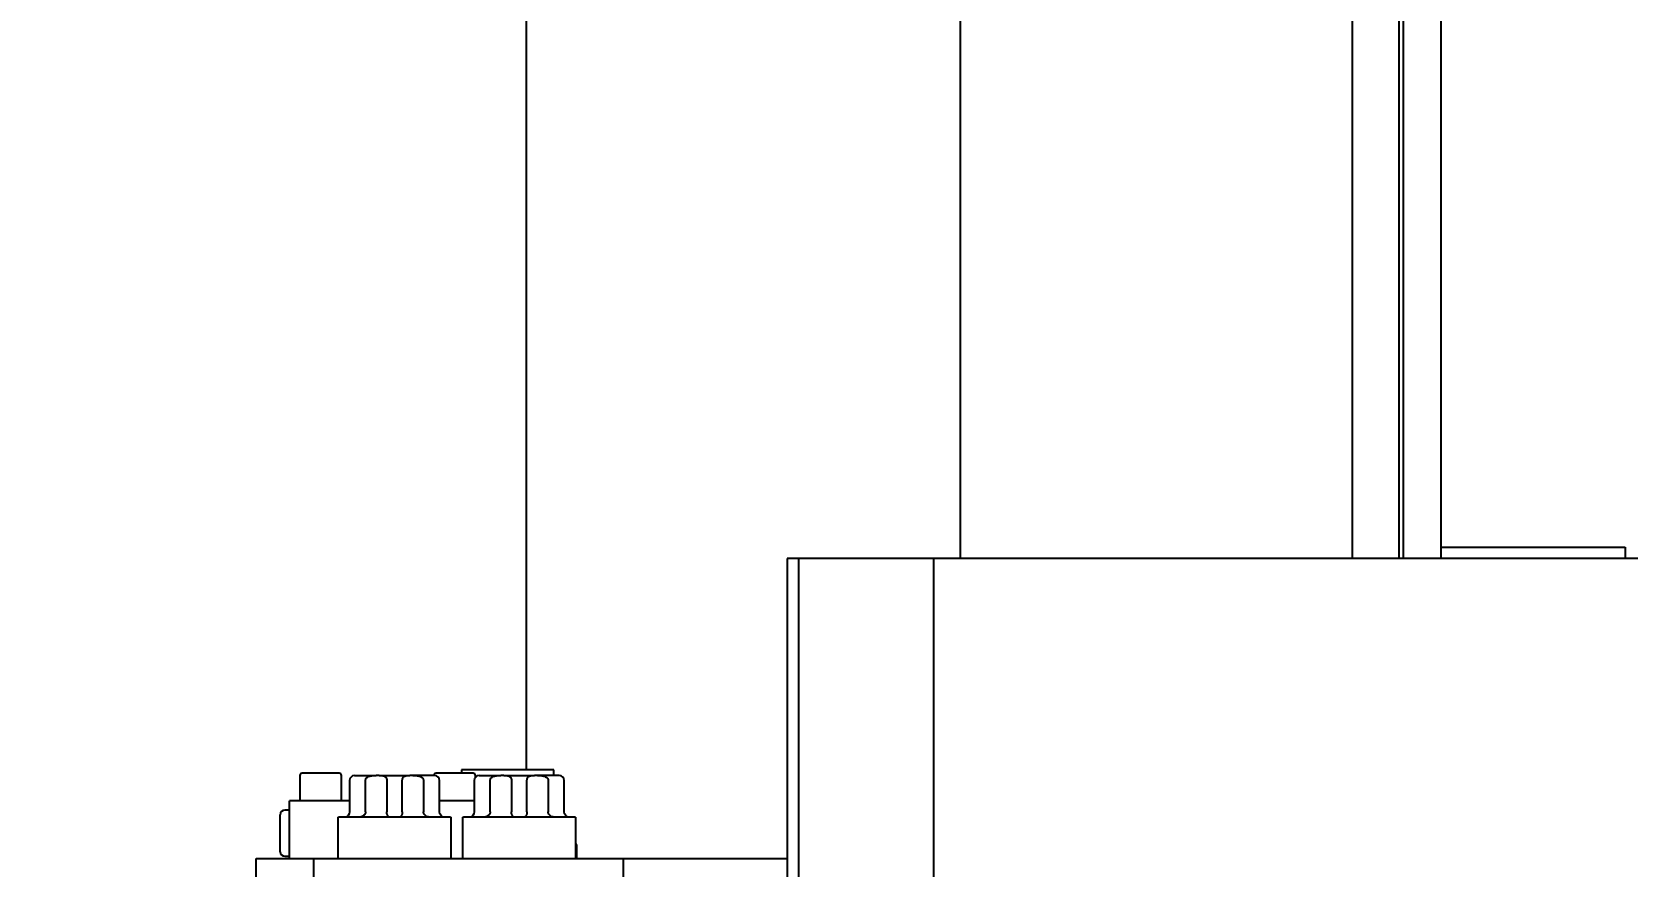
# Model space of a CAD drawing. Header units: millimetres. Extents: x 10462777 to 22643323, y 453826 to 1389191.
# Drawn here: x 11299086 to 11299777, y 582901 to 583263 of the extents above; entities that cross this region are included whole.
import ezdxf

# ---------------------------------------------------------------- set-up
doc = ezdxf.new("R2010")
doc.units = ezdxf.units.MM
doc.header["$LTSCALE"] = 200
doc.header["$MEASUREMENT"] = 0
doc.header["$PDMODE"] = 35
doc.header["$PDSIZE"] = -5
doc.linetypes.add('PHANTOM', pattern=[2.5, 1.25, -0.25, 0.25, -0.25, 0.25, -0.25])
doc.layers.get('0').update_dxf_attribs({"linetype": 'CONTINUOUS'})
doc.layers.get('DEFPOINTS').update_dxf_attribs({"linetype": 'CONTINUOUS'})
doc.layers.add('2', color=2, linetype='CONTINUOUS')
doc.layers.add('LAYOUT', color=8, linetype='CONTINUOUS', lineweight=25)
doc.styles.get("Standard").update_dxf_attribs({"font": 'SYMBOL'})
doc.dimstyles.new('DS ROBOTEC', dxfattribs={"dimscale": 0, "dimtxt": 2.5, "dimasz": 2.5, "dimexe": 0.3, "dimexo": 0.3, "dimgap": 0.5, "dimtad": 1, "dimzin": 9, "dimdsep": 46, "dimtxsty": 'Standard', "dimblk": 'OPEN', "dimcen": 0, "dimclrd": 4, "dimclre": 4, "dimclrt": 110, "dimazin": 2, "dimtm": 1.5, "dimtfac": 1, "dimtmove": 0, "dimatfit": 3, "dimldrblk": 'OPEN', "dimfxl": 1, "dimtfill": 1, "dimtolj": 1, "dimlwd": -1, "dimlwe": -1, "dimarcsym": 0})

# ---------------------------------------------------------------- blocks, each defined once
blk = doc.blocks.new('r710ic')
at = {"layer": 'LAYOUT', "color": 3}
blk.add_circle((272041.37, 104232.63), 2050.12, dxfattribs=at)
blk = doc.blocks.new('A$C7DA30AB0')
at = {"layer": 'LAYOUT', "color": 6, "linetype": 'PHANTOM'}
blk.add_circle((3030.45, 3025.99, 0), 2693.02, dxfattribs=at)
blk = doc.blocks.new('_OPEN')
at = {"color": 0, "linetype": 'ByBlock'}
for p, q in [((-1, 0.1667), (0, 0)), ((0, 0), (-1, -0.1667)), ((0, 0), (-1, 0))]:
    blk.add_line(p, q, dxfattribs=at)
blk = doc.blocks.new('*D268')
at = {"color": 4, "linetype": 'ByBlock', "ltscale": 10, "transparency": 16777216}
for p, q in [((11298559.25, 584536.53), (11298559.25, 584230.76)), ((11298807.86, 582789.32), (11298807.86, 584272.76)), ((11298384.25, 584251.76), (11298209.25, 584251.76)), ((11298807.86, 584251.76), (11298559.25, 584251.76)), ((11298982.86, 584251.76), (11299157.86, 584251.76))]:
    blk.add_line(p, q, dxfattribs=at)
at = {"layer": 'DEFPOINTS', "color": 0, "ltscale": 10, "transparency": 16777216}
for p in [(11298559.25, 584557.53, 0), (11298559.25, 584251.76), (11298807.86, 582768.32, 0)]:
    blk.add_point(p, dxfattribs=at)
at = {"color": 4, "ltscale": 10, "transparency": 16777216, "xscale": 175, "yscale": 175, "zscale": 175}
blk.add_blockref('_OPEN', (11298559.25, 584251.76), dxfattribs=at)
at = {"color": 4, "ltscale": 10, "transparency": 16777216, "xscale": 175, "yscale": 175, "zscale": 175, "rotation": 180}
blk.add_blockref('_OPEN', (11298807.86, 584251.76), dxfattribs=at)
at = {"color": 110, "ltscale": 10, "transparency": 16777216, "insert": (11298683.55, 584411.03), "char_height": 175, "attachment_point": 5, "bg_fill": 3, "box_fill_scale": 1.25, "bg_fill_color": 256, "bg_fill_true_color": 13158600, "bg_fill_transparency": 0}
blk.add_mtext('\\A1;249', dxfattribs=at)

msp = doc.modelspace()

# ---------------------------------------------------------------- linework, layer by layer
at = {"layer": '2', "color": 252, "linetype": 'Continuous'}
for p, q in [((11299487.91598, 584034.42828, 0), (11299487.91598, 583034.4125, 0)), ((11299657.81339, 583034.4125, 0), (11299657.81339, 584034.42828, 0)), ((11299299.86081, 583780.2964, 0), (11299299.86081, 582942.82232, 0)), ((11299677.86618, 583780.27655, 0), (11299677.86618, 583034.39096, 0)), ((11299679.8662, 583034.40799, 0), (11299679.8662, 583780.30062, 0)), ((11299696.11644, 583780.31268, 0), (11299696.11644, 583034.43591, 0)), ((11299696.11519, 583039.41837, 0), (11299775.86757, 583039.41837, 0)), ((11299775.86757, 583039.41837, 0), (11299775.86757, 583034.41705, 0)), ((11299271.86041, 582942.817, 0), (11299271.86041, 582941.41698, 0)), ((11299311.86098, 582942.817, 0), (11299271.86041, 582942.817, 0)), ((11299311.86098, 582940.41667, 0), (11299311.86098, 582942.817, 0)), ((11299201.85941, 582940.41697, 0), (11299201.85941, 582929.41681, 0)), ((11299210.85954, 582941.41698, 0), (11299202.85943, 582941.41698, 0)), ((11299218.85966, 582941.41698, 0), (11299210.85954, 582941.41698, 0)), ((11299219.85967, 582929.41681, 0), (11299219.85967, 582940.41697, 0)), ((11299268.86037, 582941.41698, 0), (11299260.86025, 582941.41698, 0)), ((11299276.86048, 582941.41698, 0), (11299268.86037, 582941.41698, 0)), ((11299277.86049, 582939.61327, 0), (11299277.86049, 582940.41697, 0)), ((11299197.35935, 582904.41661, 0), (11299197.35935, 582929.41681, 0)), ((11299223.36042, 582929.41681, 0), (11299197.35935, 582929.41681, 0)), ((11299277.3601, 582929.41681, 0), (11299262.36004, 582929.41681, 0)), ((11299193.35929, 582907.4165, 0), (11299193.35929, 582923.41673, 0)), ((11299197.35935, 582925.41676, 0), (11299195.35932, 582925.41676, 0)), ((11299321.86112, 582910.51654, 0), (11299321.36073, 582910.51654, 0)), ((11299321.86112, 582904.41568, 0), (11299321.86112, 582910.51654, 0)), ((11299182.85914, 582732.91457, 0), (11299182.85914, 582904.41646, 0)), ((11299182.85914, 582904.41646, 0), (11299207.8613, 582904.41646, 0)), ((11299195.35932, 582905.41647, 0), (11299197.35935, 582905.41647, 0)), ((11299207.8595, 582904.41646, 0), (11299341.8614, 582904.41646, 0)), ((11299207.8595, 582824.41532, 0), (11299207.8595, 582904.41646, 0)), ((11299210.76646, 582904.54146, 0), (11299210.76646, 582904.41646, 0)), ((11299211.3512, 582904.54146, 0), (11299211.3512, 582904.41646, 0)), ((11299213.25812, 582904.54146, 0), (11299213.25812, 582904.41646, 0)), ((11299341.86093, 582904.41646, 0), (11299412.86132, 582904.41646, 0)), ((11299341.8614, 582904.41646, 0), (11299341.8614, 582824.41532, 0))]:
    msp.add_line(p, q, dxfattribs=at)
at = {"layer": '2', "color": 124, "linetype": 'Continuous'}
for p, q in [((11299412.86241, 583034.4183, 0), (11299412.86241, 582709.41369, 0)), ((11299417.86248, 583034.4183, 0), (11299412.86241, 583034.4183, 0)), ((11299476.37184, 583034.4183, 0), (11299417.86248, 583034.4183, 0)), ((11299417.86248, 583034.4183, 0), (11299417.86248, 582692.83033, 0)), ((11299884.86912, 583034.4183, 0), (11299476.37184, 583034.4183, 0)), ((11299476.37184, 583034.4183, 0), (11299476.37184, 582685.41335, 0))]:
    msp.add_line(p, q, dxfattribs=at)
at = {"layer": '2', "color": 60, "linetype": 'Continuous'}
for p, q in [((11299223.35972, 582938.21694, 0), (11299223.35972, 582924.61674, 0)), ((11299225.55975, 582940.41697, 0), (11299234.93914, 582940.41697, 0)), ((11299230.3027, 582924.61674, 0), (11299230.3027, 582938.21694, 0)), ((11299236.16724, 582940.41697, 0), (11299234.93914, 582940.41697, 0)), ((11299236.16724, 582940.41697, 0), (11299249.55276, 582940.41697, 0)), ((11299239.5006, 582938.21694, 0), (11299239.5006, 582924.61674, 0)), ((11299246.21939, 582924.61674, 0), (11299246.21939, 582938.21694, 0)), ((11299250.78085, 582940.41697, 0), (11299249.55276, 582940.41697, 0)), ((11299260.16024, 582940.41697, 0), (11299250.78085, 582940.41697, 0)), ((11299255.41729, 582938.21694, 0), (11299255.41729, 582924.61674, 0)), ((11299262.36027, 582924.61674, 0), (11299262.36027, 582938.21694, 0)), ((11299277.36049, 582938.21694, 0), (11299277.36049, 582924.61674, 0)), ((11299279.56052, 582940.41697, 0), (11299288.93991, 582940.41697, 0)), ((11299284.30347, 582924.61674, 0), (11299284.30347, 582938.21694, 0)), ((11299290.16801, 582940.41697, 0), (11299288.93991, 582940.41697, 0)), ((11299290.16801, 582940.41697, 0), (11299303.55352, 582940.41697, 0)), ((11299293.50137, 582938.21694, 0), (11299293.50137, 582924.61674, 0)), ((11299300.22016, 582924.61674, 0), (11299300.22016, 582938.21694, 0)), ((11299304.78162, 582940.41697, 0), (11299303.55352, 582940.41697, 0)), ((11299314.16101, 582940.41697, 0), (11299304.78162, 582940.41697, 0)), ((11299309.41806, 582938.21694, 0), (11299309.41806, 582924.61674, 0)), ((11299316.36104, 582924.61674, 0), (11299316.36104, 582938.21694, 0)), ((11299218.35965, 582922.41671, 0), (11299218.35965, 582904.41646, 0)), ((11299218.35965, 582922.41671, 0), (11299218.73186, 582922.41671, 0)), ((11299222.99916, 582922.41671, 0), (11299218.73186, 582922.41671, 0)), ((11299228.41568, 582922.41671, 0), (11299222.99916, 582922.41671, 0)), ((11299257.30432, 582922.41671, 0), (11299228.41568, 582922.41671, 0)), ((11299262.72084, 582922.41671, 0), (11299257.30432, 582922.41671, 0)), ((11299266.98813, 582922.41671, 0), (11299262.72084, 582922.41671, 0)), ((11299266.98813, 582922.41671, 0), (11299267.36035, 582922.41671, 0)), ((11299267.36035, 582904.41646, 0), (11299267.36035, 582922.41671, 0)), ((11299272.36042, 582922.41671, 0), (11299272.36042, 582904.41646, 0)), ((11299272.36042, 582922.41671, 0), (11299272.73263, 582922.41671, 0)), ((11299276.99993, 582922.41671, 0), (11299272.73263, 582922.41671, 0)), ((11299282.41645, 582922.41671, 0), (11299276.99993, 582922.41671, 0)), ((11299311.30508, 582922.41671, 0), (11299282.41645, 582922.41671, 0)), ((11299316.7216, 582922.41671, 0), (11299311.30508, 582922.41671, 0)), ((11299320.9889, 582922.41671, 0), (11299316.7216, 582922.41671, 0)), ((11299320.9889, 582922.41671, 0), (11299321.36111, 582922.41671, 0)), ((11299321.36111, 582904.41646, 0), (11299321.36111, 582922.41671, 0))]:
    msp.add_line(p, q, dxfattribs=at)
at = {"layer": '2', "color": 252, "linetype": 'Continuous'}
for centre, radius, start, end in [((11299202.85943, 582940.41697, 0), 1.00001, 90, 180), ((11299218.85966, 582940.41697, 0), 1.00001, 0, 90), ((11299260.86025, 582940.41697, 0), 1.00001, 90, 180), ((11299276.86048, 582940.41697, 0), 1.00001, 0, 90), ((11299195.35932, 582923.41673, 0), 2.00003, 90, 180), ((11299195.35932, 582907.4165, 0), 2.00003, 180, 270)]:
    msp.add_arc(centre, radius, start, end, dxfattribs=at)
at = {"layer": '2', "color": 60, "linetype": 'Continuous'}
for centre, start, end in [((11299225.55975, 582938.21694, 0), 90, 180), ((11299260.16024, 582938.21694, 0), 0, 90), ((11299279.56052, 582938.21694, 0), 90, 180), ((11299314.16101, 582938.21694, 0), 0, 90)]:
    msp.add_arc(centre, 2.20003, start, end, dxfattribs=at)
at = {"layer": '2', "color": 60, "linetype": 'Continuous', "extrusion": (0, 0, -1)}
for centre, start, end in [((-11299221.15969, 582924.61674, 0), 180, 270), ((-11299264.56031, 582924.61674, 0), 270, 0), ((-11299275.16046, 582924.61674, 0), 180, 270), ((-11299318.56107, 582924.61674, 0), 270, 0)]:
    msp.add_arc(centre, 2.20003, start, end, dxfattribs=at)
at = {"layer": '2', "color": 60, "linetype": 'Continuous'}
for points, knots in [([(11299230.3027, 582938.21694, 0), (11299230.3027, 582938.33951, 0), (11299230.31588, 582938.45971, 0), (11299230.36712, 582938.6956, 0), (11299230.4059, 582938.81258, 0), (11299230.55511, 582939.14391, 0), (11299230.70041, 582939.34351, 0), (11299231.04739, 582939.67969, 0), (11299231.25116, 582939.81876, 0), (11299231.67965, 582940.03872, 0), (11299231.90891, 582940.12273, 0), (11299232.60868, 582940.31482, 0), (11299233.08476, 582940.36566, 0), (11299234.03185, 582940.41722, 0), (11299234.49207, 582940.41697, 0), (11299234.93914, 582940.41697, 0)], [0, 0, 0, 0, 0.0625, 0.0625, 0.125, 0.125, 0.25, 0.25, 0.375, 0.375, 0.5, 0.5, 0.75, 0.75, 1, 1, 1, 1]), ([(11299236.16724, 582940.41697, 0), (11299236.58875, 582940.41697, 0), (11299236.98762, 582940.41694, 0), (11299237.54995, 582940.37844, 0), (11299237.73145, 582940.35887, 0), (11299238.08206, 582940.29433, 0), (11299238.24955, 582940.24952, 0), (11299238.56328, 582940.12134, 0), (11299238.71162, 582940.03647, 0), (11299238.97484, 582939.81668, 0), (11299239.09131, 582939.68181, 0), (11299239.24033, 582939.42734, 0), (11299239.28424, 582939.33617, 0), (11299239.36093, 582939.14009, 0), (11299239.39402, 582939.03384, 0), (11299239.44687, 582938.81271, 0), (11299239.46671, 582938.69847, 0), (11299239.49362, 582938.46237, 0), (11299239.5006, 582938.33963, 0), (11299239.5006, 582938.21694, 0)], [0, 0, 0, 0, 0.25, 0.25, 0.375, 0.375, 0.5, 0.5, 0.625, 0.625, 0.75, 0.75, 0.8125, 0.8125, 0.875, 0.875, 0.9375, 0.9375, 1, 1, 1, 1]), ([(11299246.21939, 582938.21694, 0), (11299246.21939, 582938.33951, 0), (11299246.22618, 582938.45971, 0), (11299246.25285, 582938.6956, 0), (11299246.27311, 582938.81258, 0), (11299246.35226, 582939.14391, 0), (11299246.43066, 582939.34351, 0), (11299246.62737, 582939.67969, 0), (11299246.74705, 582939.81876, 0), (11299247.01169, 582940.03872, 0), (11299247.15934, 582940.12273, 0), (11299247.63187, 582940.31482, 0), (11299247.9815, 582940.36566, 0), (11299248.73816, 582940.41722, 0), (11299249.13609, 582940.41697, 0), (11299249.55276, 582940.41697, 0)], [0, 0, 0, 0, 0.0625, 0.0625, 0.125, 0.125, 0.25, 0.25, 0.375, 0.375, 0.5, 0.5, 0.75, 0.75, 1, 1, 1, 1]), ([(11299250.78085, 582940.41697, 0), (11299251.23313, 582940.41697, 0), (11299251.69523, 582940.41694, 0), (11299252.39931, 582940.37844, 0), (11299252.63592, 582940.35887, 0), (11299253.11241, 582940.29433, 0), (11299253.35022, 582940.24952, 0), (11299253.81511, 582940.12134, 0), (11299254.04558, 582940.03647, 0), (11299254.47203, 582939.81668, 0), (11299254.67028, 582939.68181, 0), (11299254.93313, 582939.42734, 0), (11299255.01233, 582939.33617, 0), (11299255.15269, 582939.14009, 0), (11299255.21443, 582939.03384, 0), (11299255.31405, 582938.81271, 0), (11299255.35204, 582938.69847, 0), (11299255.40374, 582938.46237, 0), (11299255.41729, 582938.33963, 0), (11299255.41729, 582938.21694, 0)], [0, 0, 0, 0, 0.25, 0.25, 0.375, 0.375, 0.5, 0.5, 0.625, 0.625, 0.75, 0.75, 0.8125, 0.8125, 0.875, 0.875, 0.9375, 0.9375, 1, 1, 1, 1]), ([(11299284.30347, 582938.21694, 0), (11299284.30347, 582938.33951, 0), (11299284.31665, 582938.45971, 0), (11299284.36789, 582938.6956, 0), (11299284.40667, 582938.81258, 0), (11299284.55588, 582939.14391, 0), (11299284.70118, 582939.34351, 0), (11299285.04816, 582939.67969, 0), (11299285.25193, 582939.81876, 0), (11299285.68041, 582940.03872, 0), (11299285.90967, 582940.12273, 0), (11299286.60945, 582940.31482, 0), (11299287.08553, 582940.36566, 0), (11299288.03262, 582940.41722, 0), (11299288.49283, 582940.41697, 0), (11299288.93991, 582940.41697, 0)], [0, 0, 0, 0, 0.0625, 0.0625, 0.125, 0.125, 0.25, 0.25, 0.375, 0.375, 0.5, 0.5, 0.75, 0.75, 1, 1, 1, 1]), ([(11299290.16801, 582940.41697, 0), (11299290.58952, 582940.41697, 0), (11299290.98839, 582940.41694, 0), (11299291.55072, 582940.37844, 0), (11299291.73221, 582940.35887, 0), (11299292.08283, 582940.29433, 0), (11299292.25032, 582940.24952, 0), (11299292.56404, 582940.12134, 0), (11299292.71238, 582940.03647, 0), (11299292.97561, 582939.81668, 0), (11299293.09207, 582939.68181, 0), (11299293.24109, 582939.42734, 0), (11299293.28501, 582939.33617, 0), (11299293.3617, 582939.14009, 0), (11299293.39478, 582939.03384, 0), (11299293.44763, 582938.81271, 0), (11299293.46748, 582938.69847, 0), (11299293.49438, 582938.46237, 0), (11299293.50137, 582938.33963, 0), (11299293.50137, 582938.21694, 0)], [0, 0, 0, 0, 0.25, 0.25, 0.375, 0.375, 0.5, 0.5, 0.625, 0.625, 0.75, 0.75, 0.8125, 0.8125, 0.875, 0.875, 0.9375, 0.9375, 1, 1, 1, 1]), ([(11299300.22016, 582938.21694, 0), (11299300.22016, 582938.33951, 0), (11299300.22695, 582938.45971, 0), (11299300.25362, 582938.6956, 0), (11299300.27388, 582938.81258, 0), (11299300.35303, 582939.14391, 0), (11299300.43143, 582939.34351, 0), (11299300.62813, 582939.67969, 0), (11299300.74782, 582939.81876, 0), (11299301.01245, 582940.03872, 0), (11299301.1601, 582940.12273, 0), (11299301.63263, 582940.31482, 0), (11299301.98227, 582940.36566, 0), (11299302.73893, 582940.41722, 0), (11299303.13686, 582940.41697, 0), (11299303.55352, 582940.41697, 0)], [0, 0, 0, 0, 0.0625, 0.0625, 0.125, 0.125, 0.25, 0.25, 0.375, 0.375, 0.5, 0.5, 0.75, 0.75, 1, 1, 1, 1]), ([(11299304.78162, 582940.41697, 0), (11299305.2339, 582940.41697, 0), (11299305.696, 582940.41694, 0), (11299306.40008, 582940.37844, 0), (11299306.63668, 582940.35887, 0), (11299307.11318, 582940.29433, 0), (11299307.35099, 582940.24952, 0), (11299307.81588, 582940.12134, 0), (11299308.04635, 582940.03647, 0), (11299308.47279, 582939.81668, 0), (11299308.67105, 582939.68181, 0), (11299308.93389, 582939.42734, 0), (11299309.0131, 582939.33617, 0), (11299309.15346, 582939.14009, 0), (11299309.21519, 582939.03384, 0), (11299309.31482, 582938.81271, 0), (11299309.35281, 582938.69847, 0), (11299309.40451, 582938.46237, 0), (11299309.41806, 582938.33963, 0), (11299309.41806, 582938.21694, 0)], [0, 0, 0, 0, 0.25, 0.25, 0.375, 0.375, 0.5, 0.5, 0.625, 0.625, 0.75, 0.75, 0.8125, 0.8125, 0.875, 0.875, 0.9375, 0.9375, 1, 1, 1, 1]), ([(11299230.3027, 582924.61674, 0), (11299230.3027, 582924.45984, 0), (11299230.28107, 582924.30705, 0), (11299230.19916, 582924.00882, 0), (11299230.13821, 582923.86339, 0), (11299229.98872, 582923.59377, 0), (11299229.89861, 582923.46622, 0), (11299229.69912, 582923.23274, 0), (11299229.5902, 582923.12678, 0), (11299229.35677, 582922.9339, 0), (11299229.2311, 582922.84647, 0), (11299228.97277, 582922.69561, 0), (11299228.83964, 582922.63156, 0), (11299228.56581, 582922.5264, 0), (11299228.42422, 582922.48535, 0), (11299228.14422, 582922.43082, 0), (11299228.0046, 582922.41671, 0), (11299227.86536, 582922.41671, 0)], [0, 0, 0, 0, 0.125, 0.125, 0.25, 0.25, 0.375, 0.375, 0.5, 0.5, 0.625, 0.625, 0.75, 0.75, 0.875, 0.875, 1, 1, 1, 1]), ([(11299240.47906, 582922.41671, 0), (11299240.44062, 582922.41671, 0), (11299240.39875, 582922.43093, 0), (11299240.30852, 582922.48561, 0), (11299240.25969, 582922.52669, 0), (11299240.15946, 582922.63194, 0), (11299240.10786, 582922.69603, 0), (11299240.00303, 582922.84694, 0), (11299239.94955, 582922.93438, 0), (11299239.8467, 582923.12696, 0), (11299239.79684, 582923.23264, 0), (11299239.70309, 582923.46512, 0), (11299239.65904, 582923.59302, 0), (11299239.58497, 582923.86223, 0), (11299239.55419, 582924.00609, 0), (11299239.51184, 582924.30648, 0), (11299239.5006, 582924.45987, 0), (11299239.5006, 582924.61674, 0)], [0, 0, 0, 0, 0.125, 0.125, 0.25, 0.25, 0.375, 0.375, 0.5, 0.5, 0.625, 0.625, 0.75, 0.75, 0.875, 0.875, 1, 1, 1, 1]), ([(11299246.21939, 582924.61674, 0), (11299246.21939, 582924.45991, 0), (11299246.20816, 582924.30718, 0), (11299246.16631, 582924.00908, 0), (11299246.13537, 582923.86369, 0), (11299246.06133, 582923.59416, 0), (11299246.01747, 582923.46665, 0), (11299245.92343, 582923.23321, 0), (11299245.87345, 582923.12727, 0), (11299245.77046, 582922.9344, 0), (11299245.71698, 582922.84697, 0), (11299245.61217, 582922.69608, 0), (11299245.56059, 582922.632, 0), (11299245.46039, 582922.52677, 0), (11299245.41155, 582922.48566, 0), (11299245.32127, 582922.43093, 0), (11299245.27938, 582922.41671, 0), (11299245.24094, 582922.41671, 0)], [0, 0, 0, 0, 0.125, 0.125, 0.25, 0.25, 0.375, 0.375, 0.5, 0.5, 0.625, 0.625, 0.75, 0.75, 0.875, 0.875, 1, 1, 1, 1]), ([(11299257.85463, 582922.41671, 0), (11299257.71508, 582922.41671, 0), (11299257.57238, 582922.43126, 0), (11299257.2921, 582922.48629, 0), (11299257.15314, 582922.52669, 0), (11299256.74007, 582922.68567, 0), (11299256.48097, 582922.83641, 0), (11299256.01006, 582923.22591, 0), (11299255.80922, 582923.45398, 0), (11299255.58205, 582923.86252, 0), (11299255.52228, 582924.00484, 0), (11299255.43957, 582924.30346, 0), (11299255.41729, 582924.45993, 0), (11299255.41729, 582924.61674, 0)], [0, 0, 0, 0, 0.125, 0.125, 0.25, 0.25, 0.5, 0.5, 0.75, 0.75, 0.875, 0.875, 1, 1, 1, 1]), ([(11299284.30347, 582924.61674, 0), (11299284.30347, 582924.45984, 0), (11299284.28184, 582924.30705, 0), (11299284.19993, 582924.00882, 0), (11299284.13898, 582923.86339, 0), (11299283.98948, 582923.59377, 0), (11299283.89938, 582923.46622, 0), (11299283.69988, 582923.23274, 0), (11299283.59096, 582923.12678, 0), (11299283.35754, 582922.9339, 0), (11299283.23187, 582922.84647, 0), (11299282.97354, 582922.69561, 0), (11299282.84041, 582922.63156, 0), (11299282.56658, 582922.5264, 0), (11299282.42499, 582922.48535, 0), (11299282.14499, 582922.43082, 0), (11299282.00537, 582922.41671, 0), (11299281.86613, 582922.41671, 0)], [0, 0, 0, 0, 0.125, 0.125, 0.25, 0.25, 0.375, 0.375, 0.5, 0.5, 0.625, 0.625, 0.75, 0.75, 0.875, 0.875, 1, 1, 1, 1]), ([(11299294.47982, 582922.41671, 0), (11299294.44139, 582922.41671, 0), (11299294.39951, 582922.43093, 0), (11299294.30928, 582922.48561, 0), (11299294.26046, 582922.52669, 0), (11299294.16022, 582922.63194, 0), (11299294.10863, 582922.69603, 0), (11299294.0038, 582922.84694, 0), (11299293.95032, 582922.93438, 0), (11299293.84746, 582923.12696, 0), (11299293.7976, 582923.23264, 0), (11299293.70386, 582923.46512, 0), (11299293.6598, 582923.59302, 0), (11299293.58574, 582923.86223, 0), (11299293.55496, 582924.00609, 0), (11299293.51261, 582924.30648, 0), (11299293.50137, 582924.45987, 0), (11299293.50137, 582924.61674, 0)], [0, 0, 0, 0, 0.125, 0.125, 0.25, 0.25, 0.375, 0.375, 0.5, 0.5, 0.625, 0.625, 0.75, 0.75, 0.875, 0.875, 1, 1, 1, 1]), ([(11299300.22016, 582924.61674, 0), (11299300.22016, 582924.45991, 0), (11299300.20893, 582924.30718, 0), (11299300.16708, 582924.00908, 0), (11299300.13614, 582923.86369, 0), (11299300.06209, 582923.59416, 0), (11299300.01824, 582923.46665, 0), (11299299.9242, 582923.23321, 0), (11299299.87422, 582923.12727, 0), (11299299.77123, 582922.9344, 0), (11299299.71775, 582922.84697, 0), (11299299.61294, 582922.69608, 0), (11299299.56135, 582922.632, 0), (11299299.46116, 582922.52677, 0), (11299299.41231, 582922.48566, 0), (11299299.32203, 582922.43093, 0), (11299299.28014, 582922.41671, 0), (11299299.2417, 582922.41671, 0)], [0, 0, 0, 0, 0.125, 0.125, 0.25, 0.25, 0.375, 0.375, 0.5, 0.5, 0.625, 0.625, 0.75, 0.75, 0.875, 0.875, 1, 1, 1, 1]), ([(11299311.8554, 582922.41671, 0), (11299311.71585, 582922.41671, 0), (11299311.57315, 582922.43126, 0), (11299311.29287, 582922.48629, 0), (11299311.15391, 582922.52669, 0), (11299310.74084, 582922.68567, 0), (11299310.48174, 582922.83641, 0), (11299310.01082, 582923.22591, 0), (11299309.80999, 582923.45398, 0), (11299309.58282, 582923.86252, 0), (11299309.52305, 582924.00484, 0), (11299309.44033, 582924.30346, 0), (11299309.41806, 582924.45993, 0), (11299309.41806, 582924.61674, 0)], [0, 0, 0, 0, 0.125, 0.125, 0.25, 0.25, 0.5, 0.5, 0.75, 0.75, 0.875, 0.875, 1, 1, 1, 1])]:
    msp.add_open_spline(points, degree=3, knots=knots, dxfattribs=at)

# ---------------------------------------------------------------- block references
at = {"ltscale": 10}
msp.add_blockref('A$C7DA30AB0', (11294684.4077, 580408.4363, 0), dxfattribs=at)
at = {"layer": 'LAYOUT', "color": 2, "rotation": 270}
msp.add_blockref('r710ic', (11195875.24796, 856316.46559, 0), dxfattribs=at)

# ---------------------------------------------------------------- next in the draw order: dimensions: what is measured, and where the dimension line sits
at = {"ltscale": 10}
dim = msp.add_linear_dim(base=(11298559.24639, 584251.76163, 0), p1=(11298807.85786, 582768.31645, 0), p2=(11298559.24639, 584557.53114, 0), dimstyle='DS ROBOTEC', override={"dimscale": 70, "dimgap": 1, "dimdec": 0, "dimarcsym": 1}, dxfattribs=at)
dim.commit()
dim.dimension.update_dxf_attribs({"geometry": '*D268', "text_midpoint": (11298683.55212, 584251.76163, 0), "dimtype": 160})

doc.saveas('drawing.dxf')
